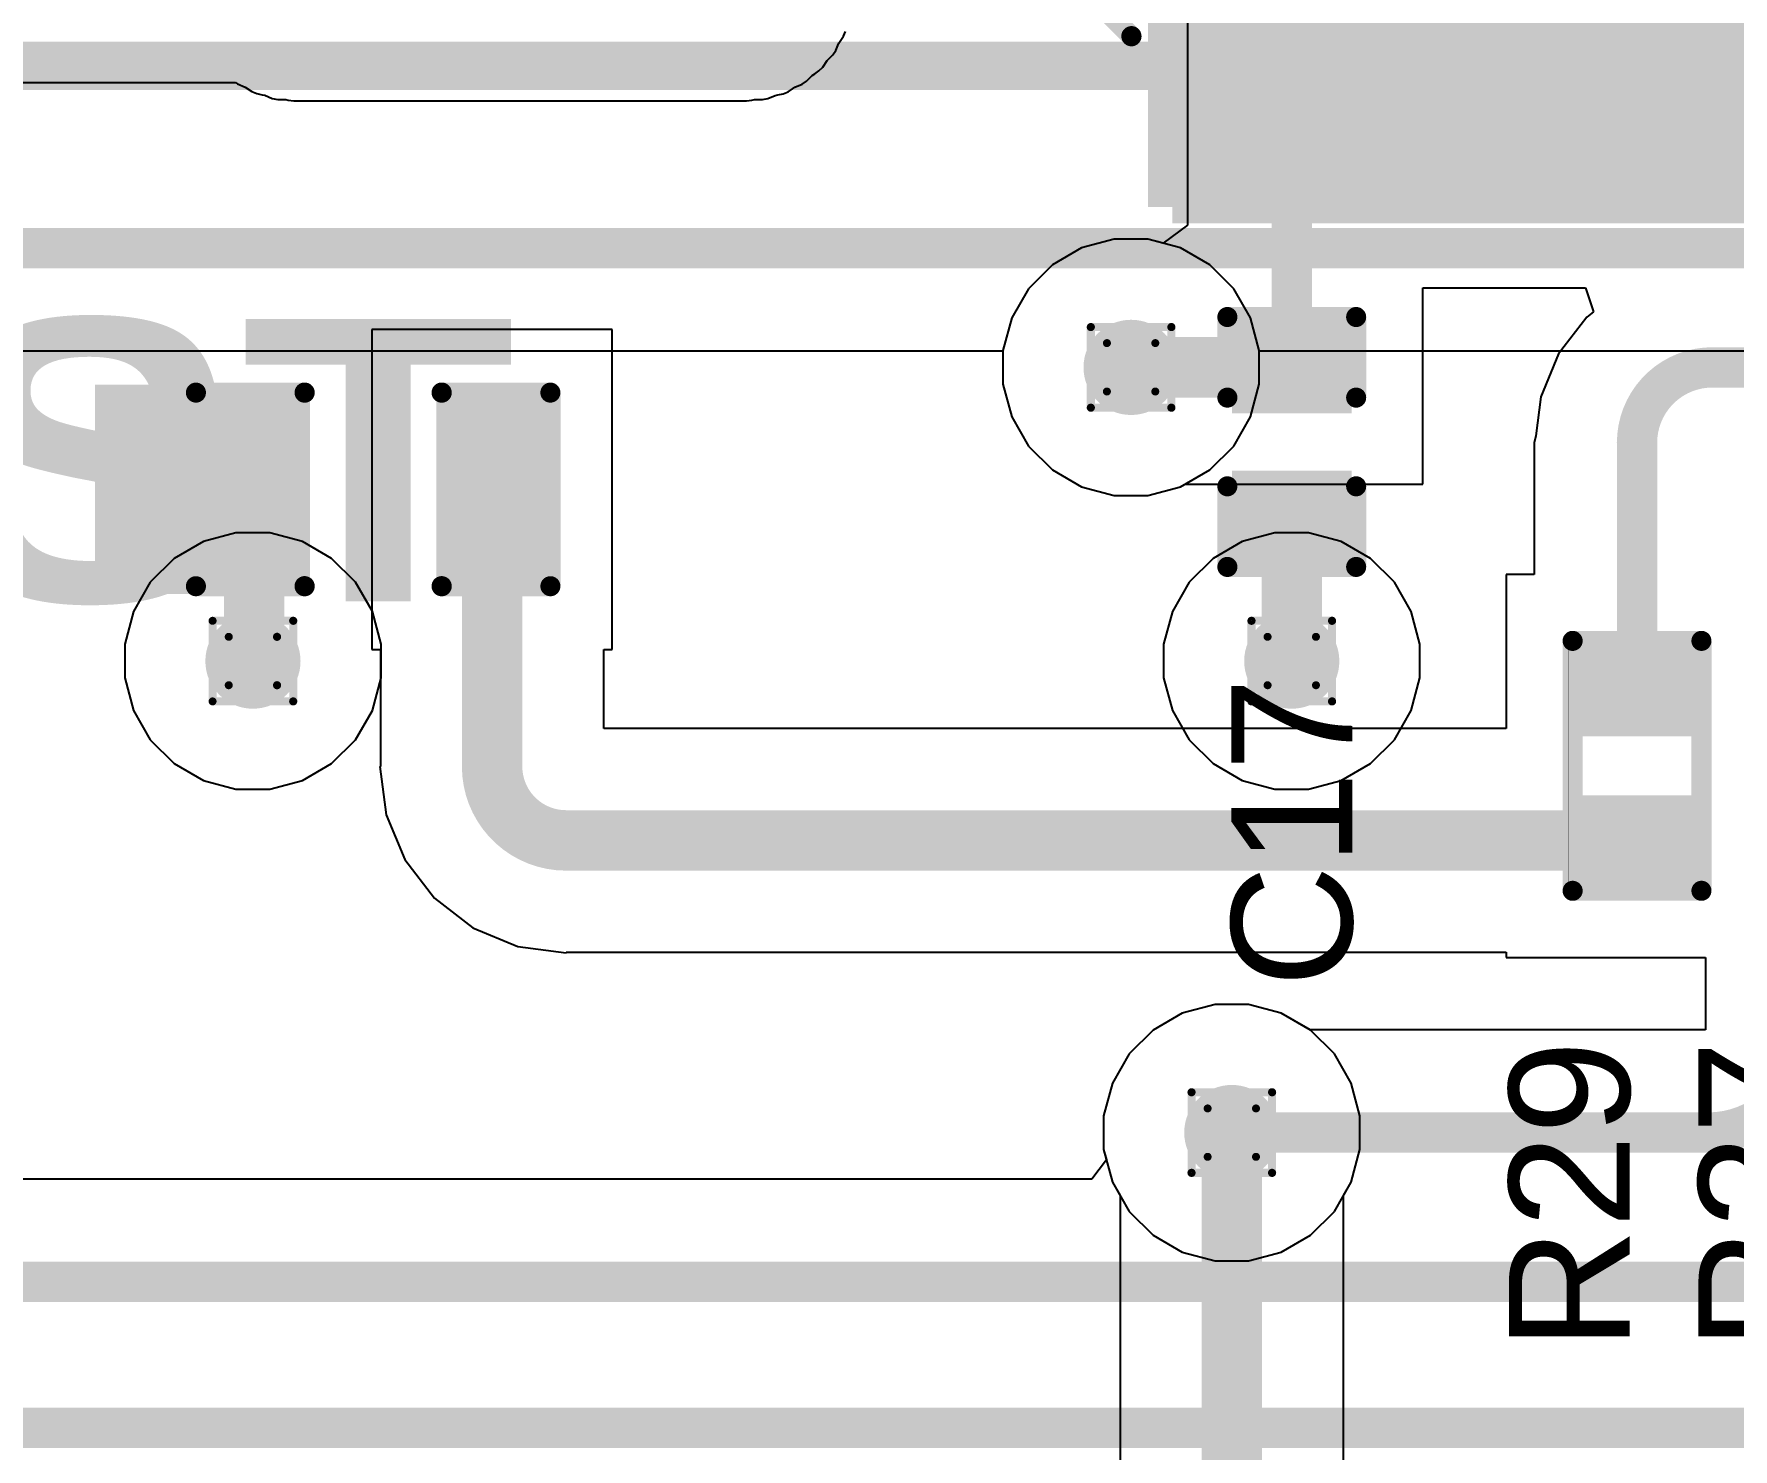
# Model space of a CAD drawing. Header units: inches. Extents: x -5 to 230, y -4 to 159.
# Drawn here: x 17.09 to 27.8, y 19.57 to 28.49 of the extents above; entities that cross this region are included whole.
import ezdxf

# ---------------------------------------------------------------- set-up
doc = ezdxf.new("R2010")
doc.units = ezdxf.units.IN
for name, color, linetype in [('Bottom Layer', 5, 'Continuous'), ('Drill Drawing', 1, 'Continuous'), ('Layer 1', 16, 'Continuous'), ('Layer 2', 76, 'Continuous'), ('Top Layer', 1, 'Continuous'), ('Top Overlay', 2, 'Continuous'), ('Top Paste', 8, 'Continuous'), ('Top Solder', 216, 'Continuous'), ('Via Holes', 16, 'Continuous')]:
    doc.layers.add(name, color=color, linetype=linetype)
doc.styles.add('Arial', font='', dxfattribs={"height": 0.2})
doc.styles.add('Arial Black_Bold', font='', dxfattribs={"height": 0.2})
doc.styles.get('Arial').set_extended_font_data('Arial')
doc.styles.get('Arial Black_Bold').set_extended_font_data('Arial Black', bold=True)

# ---------------------------------------------------------------- blocks, each defined once
blk = doc.blocks.new('LQFP_100_71')
at = {"layer": 'Top Layer'}
for points in [[(-5.85, -7.15), (-5.85, -8.35), (-6.15, -8.35), (-6.15, -7.15)], [(-5.35, -7.15), (-5.35, -8.35), (-5.65, -8.35), (-5.65, -7.15)], [(-4.85, -7.15), (-4.85, -8.35), (-5.15, -8.35), (-5.15, -7.15)], [(-4.35, -7.15), (-4.35, -8.35), (-4.65, -8.35), (-4.65, -7.15)], [(-3.85, -7.15), (-3.85, -8.35), (-4.15, -8.35), (-4.15, -7.15)], [(-3.35, -7.15), (-3.35, -8.35), (-3.65, -8.35), (-3.65, -7.15)], [(-2.85, -7.15), (-2.85, -8.35), (-3.15, -8.35), (-3.15, -7.15)]]:
    blk.add_hatch(color=1, dxfattribs=at).paths.add_polyline_path(points)
at = {"layer": 'Top Paste'}
for points in [[(-5.85, -7.15), (-5.85, -8.35), (-6.15, -8.35), (-6.15, -7.15)], [(-5.35, -7.15), (-5.35, -8.35), (-5.65, -8.35), (-5.65, -7.15)], [(-4.85, -7.15), (-4.85, -8.35), (-5.15, -8.35), (-5.15, -7.15)], [(-4.35, -7.15), (-4.35, -8.35), (-4.65, -8.35), (-4.65, -7.15)], [(-3.85, -7.15), (-3.85, -8.35), (-4.15, -8.35), (-4.15, -7.15)], [(-3.35, -7.15), (-3.35, -8.35), (-3.65, -8.35), (-3.65, -7.15)], [(-2.85, -7.15), (-2.85, -8.35), (-3.15, -8.35), (-3.15, -7.15)]]:
    blk.add_hatch(color=8, dxfattribs=at).paths.add_polyline_path(points)
at = {"layer": 'Top Solder'}
for points in [[(-5.748, -7.048), (-5.748, -8.452), (-6.252, -8.452), (-6.252, -7.048)], [(-5.248, -7.048), (-5.248, -8.452), (-5.752, -8.452), (-5.752, -7.048)], [(-4.748, -7.048), (-4.748, -8.452), (-5.252, -8.452), (-5.252, -7.048)], [(-4.248, -7.048), (-4.248, -8.452), (-4.752, -8.452), (-4.752, -7.048)], [(-3.748, -7.048), (-3.748, -8.452), (-4.252, -8.452), (-4.252, -7.048)], [(-3.248, -7.048), (-3.248, -8.452), (-3.752, -8.452), (-3.752, -7.048)], [(-2.748, -7.048), (-2.748, -8.452), (-3.252, -8.452), (-3.252, -7.048)], [(-2.248, -7.048), (-2.248, -8.452), (-2.752, -8.452), (-2.752, -7.048)]]:
    blk.add_hatch(color=216, dxfattribs=at).paths.add_polyline_path(points)
at = {"layer": 'Top Overlay'}
blk.add_lwpolyline([(-7.273, -6.511, 0.127, 0.127, 0), (-6.511, -7.273, 0.127, 0.127, 0)], format="xyseb", dxfattribs=at)
blk.add_lwpolyline([(-6.543, -7.273, 0.0635, 0.0635, 1), (-6.479, -7.273, 0.0635, 0.0635, 1)], format="xyseb", close=True, dxfattribs=at)
blk = doc.blocks.new('R___0402_151')
at = {"layer": 'Top Layer'}
for points in [[(-0.699, -0.318), (-0.699, 0.317), (-0.241, 0.317), (-0.241, -0.318)], [(0.241, -0.318), (0.241, 0.317), (0.699, 0.317), (0.699, -0.318)]]:
    blk.add_hatch(color=1, dxfattribs=at).paths.add_polyline_path(points)
at = {"layer": 'Top Paste'}
for points in [[(-0.699, -0.318), (-0.699, 0.317), (-0.241, 0.317), (-0.241, -0.318)], [(0.241, -0.318), (0.241, 0.317), (0.699, 0.317), (0.699, -0.318)]]:
    blk.add_hatch(color=8, dxfattribs=at).paths.add_polyline_path(points)
at = {"layer": 'Top Solder'}
for points in [[(-0.754, -0.373), (-0.754, 0.373), (-0.186, 0.373), (-0.186, -0.373)], [(0.186, -0.373), (0.186, 0.373), (0.754, 0.373), (0.754, -0.373)]]:
    blk.add_hatch(color=216, dxfattribs=at).paths.add_polyline_path(points)
at = {"layer": 'Top Overlay'}
for points in [[(-0.787, -0.406, 0.127, 0.127, 0), (-0.787, 0.406, 0.127, 0.127, 0)], [(0.787, 0.406, 0.127, 0.127, 0), (-0.787, 0.406, 0.127, 0.127, 0)], [(0.787, -0.406, 0.127, 0.127, 0), (0.787, 0.406, 0.127, 0.127, 0)], [(0.787, -0.406, 0.127, 0.127, 0), (-0.787, -0.406, 0.127, 0.127, 0)], [(0.813, -0.432, 0.00323, 0.00323, 0), (-0.813, -0.432, 0.00323, 0.00323, 0)]]:
    blk.add_lwpolyline(points, format="xyseb", dxfattribs=at)
for points in [[(-0.819, 0.406, 0.0635, 0.0635, 1), (-0.756, 0.406, 0.0635, 0.0635, 1)], [(-0.819, 0.406, 0.0635, 0.0635, 1), (-0.756, 0.406, 0.0635, 0.0635, 1)], [(0.756, 0.406, 0.0635, 0.0635, 1), (0.819, 0.406, 0.0635, 0.0635, 1)], [(0.756, 0.406, 0.0635, 0.0635, 1), (0.819, 0.406, 0.0635, 0.0635, 1)], [(-0.819, -0.406, 0.0635, 0.0635, 1), (-0.756, -0.406, 0.0635, 0.0635, 1)], [(-0.819, -0.406, 0.0635, 0.0635, 1), (-0.756, -0.406, 0.0635, 0.0635, 1)], [(0.756, -0.406, 0.0635, 0.0635, 1), (0.819, -0.406, 0.0635, 0.0635, 1)], [(0.756, -0.406, 0.0635, 0.0635, 1), (0.819, -0.406, 0.0635, 0.0635, 1)], [(-0.814, -0.432, 0.00161, 0.00161, 1), (-0.812, -0.432, 0.00161, 0.00161, 1)], [(0.812, -0.432, 0.00161, 0.00161, 1), (0.814, -0.432, 0.00161, 0.00161, 1)]]:
    blk.add_lwpolyline(points, format="xyseb", close=True, dxfattribs=at)
blk = doc.blocks.new('LED_0603_181')
at = {"layer": 'Top Layer'}
for points in [[(-1, 0.5), (-0.5, 0.5), (-0.5, -0.5), (-1, -0.5)], [(0.5, 0.5), (1, 0.5), (1, -0.5), (0.5, -0.5)]]:
    blk.add_hatch(color=1, dxfattribs=at).paths.add_polyline_path(points)
at = {"layer": 'Top Overlay'}
blk.add_hatch(color=2, dxfattribs=at).paths.add_polyline_path([(1.118, -0.66), (1.753, -0.66), (1.753, 0.66), (1.118, 0.66)])
at = {"layer": 'Top Paste'}
for points in [[(-1, 0.5), (-0.5, 0.5), (-0.5, -0.5), (-1, -0.5)], [(0.5, 0.5), (1, 0.5), (1, -0.5), (0.5, -0.5)]]:
    blk.add_hatch(color=8, dxfattribs=at).paths.add_polyline_path(points)
at = {"layer": 'Top Solder'}
for points in [[(-1.102, 0.602), (-0.398, 0.602), (-0.398, -0.602), (-1.102, -0.602)], [(0.398, 0.602), (1.102, 0.602), (1.102, -0.602), (0.398, -0.602)]]:
    blk.add_hatch(color=216, dxfattribs=at).paths.add_polyline_path(points)
at = {"layer": 'Top Overlay'}
for points in [[(-0.432, 0.61, 0.127, 0.127, 0), (-1.118, 0.61, 0.127, 0.127, 0)], [(-1.118, 0.61, 0.127, 0.127, 0), (-1.118, -0.61, 0.127, 0.127, 0)], [(1.118, 0.61, 0.127, 0.127, 0), (0.432, 0.61, 0.127, 0.127, 0)], [(1.118, 0.61, 0.127, 0.127, 0), (1.118, -0.61, 0.127, 0.127, 0)], [(-0.432, -0.61, 0.127, 0.127, 0), (-1.118, -0.61, 0.127, 0.127, 0)], [(1.118, -0.61, 0.127, 0.127, 0), (0.432, -0.61, 0.127, 0.127, 0)]]:
    blk.add_lwpolyline(points, format="xyseb", dxfattribs=at)
for points in [[(-1.149, 0.61, 0.0635, 0.0635, 1), (-1.086, 0.61, 0.0635, 0.0635, 1)], [(-1.149, 0.61, 0.0635, 0.0635, 1), (-1.086, 0.61, 0.0635, 0.0635, 1)], [(-0.464, 0.61, 0.0635, 0.0635, 1), (-0.4, 0.61, 0.0635, 0.0635, 1)], [(0.4, 0.61, 0.0635, 0.0635, 1), (0.464, 0.61, 0.0635, 0.0635, 1)], [(1.086, 0.61, 0.0635, 0.0635, 1), (1.149, 0.61, 0.0635, 0.0635, 1)], [(1.086, 0.61, 0.0635, 0.0635, 1), (1.149, 0.61, 0.0635, 0.0635, 1)], [(-1.149, -0.61, 0.0635, 0.0635, 1), (-1.086, -0.61, 0.0635, 0.0635, 1)], [(-1.149, -0.61, 0.0635, 0.0635, 1), (-1.086, -0.61, 0.0635, 0.0635, 1)], [(-0.464, -0.61, 0.0635, 0.0635, 1), (-0.4, -0.61, 0.0635, 0.0635, 1)], [(0.4, -0.61, 0.0635, 0.0635, 1), (0.464, -0.61, 0.0635, 0.0635, 1)], [(1.086, -0.61, 0.0635, 0.0635, 1), (1.149, -0.61, 0.0635, 0.0635, 1)], [(1.086, -0.61, 0.0635, 0.0635, 1), (1.149, -0.61, 0.0635, 0.0635, 1)]]:
    blk.add_lwpolyline(points, format="xyseb", close=True, dxfattribs=at)
blk = doc.blocks.new('C___0402_246')
at = {"layer": 'Top Layer'}
for points in [[(-0.699, -0.318), (-0.699, 0.318), (-0.241, 0.318), (-0.241, -0.318)], [(0.241, -0.318), (0.241, 0.318), (0.699, 0.318), (0.699, -0.318)]]:
    blk.add_hatch(color=1, dxfattribs=at).paths.add_polyline_path(points)
at = {"layer": 'Top Paste'}
for points in [[(-0.699, -0.318), (-0.699, 0.318), (-0.241, 0.318), (-0.241, -0.318)], [(0.241, -0.318), (0.241, 0.318), (0.699, 0.318), (0.699, -0.318)]]:
    blk.add_hatch(color=8, dxfattribs=at).paths.add_polyline_path(points)
at = {"layer": 'Top Solder'}
for points in [[(-0.758, -0.377), (-0.758, 0.377), (-0.181, 0.377), (-0.181, -0.377)], [(0.181, -0.377), (0.181, 0.377), (0.758, 0.377), (0.758, -0.377)]]:
    blk.add_hatch(color=216, dxfattribs=at).paths.add_polyline_path(points)
at = {"layer": 'Top Overlay'}
for points in [[(-0.787, 0.406, 0.127, 0.127, 0), (-0.787, -0.406, 0.127, 0.127, 0)], [(-0.787, 0.406, 0.127, 0.127, 0), (-0.279, 0.406, 0.127, 0.127, 0)], [(0.279, 0.406, 0.127, 0.127, 0), (0.787, 0.406, 0.127, 0.127, 0)], [(0.787, 0.406, 0.127, 0.127, 0), (0.787, -0.406, 0.127, 0.127, 0)], [(-0.787, -0.406, 0.127, 0.127, 0), (-0.279, -0.406, 0.127, 0.127, 0)], [(0.279, -0.406, 0.127, 0.127, 0), (0.787, -0.406, 0.127, 0.127, 0)]]:
    blk.add_lwpolyline(points, format="xyseb", dxfattribs=at)
for points in [[(-0.819, 0.406, 0.0635, 0.0635, 1), (-0.756, 0.406, 0.0635, 0.0635, 1)], [(-0.819, 0.406, 0.0635, 0.0635, 1), (-0.756, 0.406, 0.0635, 0.0635, 1)], [(-0.311, 0.406, 0.0635, 0.0635, 1), (-0.248, 0.406, 0.0635, 0.0635, 1)], [(0.248, 0.406, 0.0635, 0.0635, 1), (0.311, 0.406, 0.0635, 0.0635, 1)], [(0.756, 0.406, 0.0635, 0.0635, 1), (0.819, 0.406, 0.0635, 0.0635, 1)], [(0.756, 0.406, 0.0635, 0.0635, 1), (0.819, 0.406, 0.0635, 0.0635, 1)], [(-0.819, -0.406, 0.0635, 0.0635, 1), (-0.756, -0.406, 0.0635, 0.0635, 1)], [(-0.819, -0.406, 0.0635, 0.0635, 1), (-0.756, -0.406, 0.0635, 0.0635, 1)], [(-0.311, -0.406, 0.0635, 0.0635, 1), (-0.248, -0.406, 0.0635, 0.0635, 1)], [(0.248, -0.406, 0.0635, 0.0635, 1), (0.311, -0.406, 0.0635, 0.0635, 1)], [(0.756, -0.406, 0.0635, 0.0635, 1), (0.819, -0.406, 0.0635, 0.0635, 1)], [(0.756, -0.406, 0.0635, 0.0635, 1), (0.819, -0.406, 0.0635, 0.0635, 1)]]:
    blk.add_lwpolyline(points, format="xyseb", close=True, dxfattribs=at)

msp = doc.modelspace()

# ---------------------------------------------------------------- hatches: boundary and pattern name
at = {"layer": 'Bottom Layer'}
h = msp.add_hatch(color=5, dxfattribs=at)
edge = h.paths.add_edge_path()
edge.add_arc((24.003, 26.387), 0.3, 0, 360)
h = msp.add_hatch(color=5, dxfattribs=at)
edge = h.paths.add_edge_path()
edge.add_arc((18.466, 24.536), 0.3, 0, 360)
h = msp.add_hatch(color=5, dxfattribs=at)
edge = h.paths.add_edge_path()
edge.add_arc((25.016, 24.536), 0.3, 0, 360)
h = msp.add_hatch(color=5, dxfattribs=at)
edge = h.paths.add_edge_path()
edge.add_arc((24.638, 21.565), 0.3, 0, 360)
at = {"layer": 'Layer 1'}
h = msp.add_hatch(color=16, dxfattribs=at)
edge = h.paths.add_edge_path()
edge.add_arc((24.003, 26.387), 0.3, 0, 360)
h = msp.add_hatch(color=16, dxfattribs=at)
edge = h.paths.add_edge_path()
edge.add_arc((18.466, 24.536), 0.3, 0, 360)
h = msp.add_hatch(color=16, dxfattribs=at)
edge = h.paths.add_edge_path()
edge.add_arc((25.016, 24.536), 0.3, 0, 360)
h = msp.add_hatch(color=16, dxfattribs=at)
edge = h.paths.add_edge_path()
edge.add_arc((24.638, 21.565), 0.3, 0, 360)
at = {"layer": 'Layer 2'}
h = msp.add_hatch(color=76, dxfattribs=at)
edge = h.paths.add_edge_path()
edge.add_arc((24.003, 26.387), 0.3, 0, 360)
h = msp.add_hatch(color=76, dxfattribs=at)
edge = h.paths.add_edge_path()
edge.add_arc((18.466, 24.536), 0.3, 0, 360)
h = msp.add_hatch(color=76, dxfattribs=at)
edge = h.paths.add_edge_path()
edge.add_arc((25.016, 24.536), 0.3, 0, 360)
h = msp.add_hatch(color=76, dxfattribs=at)
edge = h.paths.add_edge_path()
edge.add_arc((24.638, 21.565), 0.3, 0, 360)
at = {"layer": 'Top Layer'}
msp.add_hatch(color=1, dxfattribs=at).paths.add_polyline_path([(24.109, 27.397), (24.539, 27.397), (24.539, 29.35), (24.109, 29.35)])
h = msp.add_hatch(color=1, dxfattribs=at)
edge = h.paths.add_edge_path()
edge.add_arc((24.003, 26.387), 0.3, 0, 360)
h = msp.add_hatch(color=1, dxfattribs=at)
edge = h.paths.add_edge_path()
edge.add_arc((18.466, 24.536), 0.3, 0, 360)
h = msp.add_hatch(color=1, dxfattribs=at)
edge = h.paths.add_edge_path()
edge.add_arc((25.016, 24.536), 0.3, 0, 360)
h = msp.add_hatch(color=1, dxfattribs=at)
edge = h.paths.add_edge_path()
edge.add_arc((24.638, 21.565), 0.3, 0, 360)
at = {"layer": 'Via Holes'}
h = msp.add_hatch(color=7, dxfattribs=at)
edge = h.paths.add_edge_path()
edge.add_arc((24.003, 26.387), 0.15, 0, 360)
h = msp.add_hatch(color=7, dxfattribs=at)
edge = h.paths.add_edge_path()
edge.add_arc((18.466, 24.536), 0.15, 0, 360)
h = msp.add_hatch(color=7, dxfattribs=at)
edge = h.paths.add_edge_path()
edge.add_arc((25.016, 24.536), 0.15, 0, 360)
h = msp.add_hatch(color=7, dxfattribs=at)
edge = h.paths.add_edge_path()
edge.add_arc((24.638, 21.565), 0.15, 0, 360)

# ---------------------------------------------------------------- linework, layer by layer
at = {"layer": 'Bottom Layer'}
for p, q in [((5.897, 26.492), (23.195, 26.492)), ((23.195, 26.492), (23.195, 26.281)), ((24.811, 26.281), (24.811, 26.492)), ((24.811, 26.492), (31.16, 26.492)), ((23.195, 26.281), (23.25, 26.075)), ((24.756, 26.075), (24.811, 26.281)), ((23.25, 26.075), (23.356, 25.891)), ((24.65, 25.891), (24.756, 26.075)), ((23.356, 25.891), (23.507, 25.741)), ((24.499, 25.741), (24.65, 25.891)), ((23.507, 25.741), (23.691, 25.634)), ((24.315, 25.634), (24.499, 25.741)), ((23.691, 25.634), (23.897, 25.579)), ((24.109, 25.579), (24.315, 25.634)), ((23.897, 25.579), (24.109, 25.579)), ((24.326, 22.318), (24.142, 22.211)), ((24.532, 22.373), (24.326, 22.318)), ((24.744, 22.373), (24.532, 22.373)), ((24.95, 22.318), (24.744, 22.373)), ((25.134, 22.211), (24.95, 22.318)), ((24.142, 22.211), (23.991, 22.061)), ((25.285, 22.061), (25.134, 22.211)), ((23.991, 22.061), (23.885, 21.876)), ((25.391, 21.876), (25.285, 22.061)), ((23.885, 21.876), (23.83, 21.671)), ((25.446, 21.671), (25.391, 21.876)), ((23.83, 21.671), (23.83, 21.458)), ((25.446, 21.458), (25.446, 21.671)), ((23.83, 21.458), (23.885, 21.253)), ((25.391, 21.253), (25.446, 21.458)), ((23.885, 21.253), (23.933, 21.169)), ((25.343, 21.169), (25.391, 21.253)), ((23.933, 21.169), (23.933, 18.303)), ((25.343, 18.303), (25.343, 21.169))]:
    msp.add_line(p, q, dxfattribs=at)
for points in [[(10.549, 28.288, 0.305, 0.305, 0), (28.805, 28.288, 0.305, 0.305, 0)], [(5.897, 27.139, 0.254, 0.254, 0), (31.16, 27.139, 0.254, 0.254, 0)], [(24.638, 17.907, 0.381, 0.381, 0), (24.638, 21.565, 0.381, 0.381, 0)]]:
    msp.add_lwpolyline(points, format="xyseb", dxfattribs=at)
msp.add_lwpolyline([(24.543, 21.565, 0.191, 0.191, 1), (24.733, 21.565, 0.191, 0.191, 1)], format="xyseb", close=True, dxfattribs=at)
at = {"layer": 'Drill Drawing'}
for points in [[(23.749, 26.641, 0.0508, 0.0508, 0), (24.257, 26.641, 0.0508, 0.0508, 0)], [(23.749, 26.133, 0.0508, 0.0508, 0), (23.749, 26.641, 0.0508, 0.0508, 0)], [(24.257, 26.133, 0.0508, 0.0508, 0), (24.257, 26.641, 0.0508, 0.0508, 0)], [(23.851, 26.54, 0.0508, 0.0508, 0), (24.155, 26.54, 0.0508, 0.0508, 0)], [(23.851, 26.235, 0.0508, 0.0508, 0), (23.851, 26.54, 0.0508, 0.0508, 0)], [(24.155, 26.235, 0.0508, 0.0508, 0), (24.155, 26.54, 0.0508, 0.0508, 0)], [(23.851, 26.235, 0.0508, 0.0508, 0), (24.155, 26.235, 0.0508, 0.0508, 0)], [(23.749, 26.133, 0.0508, 0.0508, 0), (24.257, 26.133, 0.0508, 0.0508, 0)], [(18.212, 24.79, 0.0508, 0.0508, 0), (18.72, 24.79, 0.0508, 0.0508, 0)], [(18.212, 24.282, 0.0508, 0.0508, 0), (18.212, 24.79, 0.0508, 0.0508, 0)], [(18.72, 24.282, 0.0508, 0.0508, 0), (18.72, 24.79, 0.0508, 0.0508, 0)], [(24.762, 24.79, 0.0508, 0.0508, 0), (25.27, 24.79, 0.0508, 0.0508, 0)], [(24.762, 24.282, 0.0508, 0.0508, 0), (24.762, 24.79, 0.0508, 0.0508, 0)], [(25.27, 24.282, 0.0508, 0.0508, 0), (25.27, 24.79, 0.0508, 0.0508, 0)], [(18.313, 24.689, 0.0508, 0.0508, 0), (18.618, 24.689, 0.0508, 0.0508, 0)], [(18.313, 24.384, 0.0508, 0.0508, 0), (18.313, 24.689, 0.0508, 0.0508, 0)], [(18.618, 24.384, 0.0508, 0.0508, 0), (18.618, 24.689, 0.0508, 0.0508, 0)], [(24.864, 24.689, 0.0508, 0.0508, 0), (25.168, 24.689, 0.0508, 0.0508, 0)], [(24.864, 24.384, 0.0508, 0.0508, 0), (24.864, 24.689, 0.0508, 0.0508, 0)], [(25.168, 24.384, 0.0508, 0.0508, 0), (25.168, 24.689, 0.0508, 0.0508, 0)], [(18.313, 24.384, 0.0508, 0.0508, 0), (18.618, 24.384, 0.0508, 0.0508, 0)], [(24.864, 24.384, 0.0508, 0.0508, 0), (25.168, 24.384, 0.0508, 0.0508, 0)], [(18.212, 24.282, 0.0508, 0.0508, 0), (18.72, 24.282, 0.0508, 0.0508, 0)], [(24.762, 24.282, 0.0508, 0.0508, 0), (25.27, 24.282, 0.0508, 0.0508, 0)], [(24.384, 21.819, 0.0508, 0.0508, 0), (24.892, 21.819, 0.0508, 0.0508, 0)], [(24.384, 21.311, 0.0508, 0.0508, 0), (24.384, 21.819, 0.0508, 0.0508, 0)], [(24.892, 21.311, 0.0508, 0.0508, 0), (24.892, 21.819, 0.0508, 0.0508, 0)], [(24.486, 21.717, 0.0508, 0.0508, 0), (24.79, 21.717, 0.0508, 0.0508, 0)], [(24.486, 21.412, 0.0508, 0.0508, 0), (24.486, 21.717, 0.0508, 0.0508, 0)], [(24.79, 21.412, 0.0508, 0.0508, 0), (24.79, 21.717, 0.0508, 0.0508, 0)], [(24.486, 21.412, 0.0508, 0.0508, 0), (24.79, 21.412, 0.0508, 0.0508, 0)], [(24.384, 21.311, 0.0508, 0.0508, 0), (24.892, 21.311, 0.0508, 0.0508, 0)]]:
    msp.add_lwpolyline(points, format="xyseb", dxfattribs=at)
for points in [[(23.736, 26.641, 0.0254, 0.0254, 1), (23.762, 26.641, 0.0254, 0.0254, 1)], [(23.736, 26.641, 0.0254, 0.0254, 1), (23.762, 26.641, 0.0254, 0.0254, 1)], [(24.244, 26.641, 0.0254, 0.0254, 1), (24.27, 26.641, 0.0254, 0.0254, 1)], [(24.244, 26.641, 0.0254, 0.0254, 1), (24.27, 26.641, 0.0254, 0.0254, 1)], [(23.838, 26.54, 0.0254, 0.0254, 1), (23.863, 26.54, 0.0254, 0.0254, 1)], [(23.838, 26.54, 0.0254, 0.0254, 1), (23.863, 26.54, 0.0254, 0.0254, 1)], [(24.143, 26.54, 0.0254, 0.0254, 1), (24.168, 26.54, 0.0254, 0.0254, 1)], [(24.143, 26.54, 0.0254, 0.0254, 1), (24.168, 26.54, 0.0254, 0.0254, 1)], [(23.838, 26.235, 0.0254, 0.0254, 1), (23.863, 26.235, 0.0254, 0.0254, 1)], [(23.838, 26.235, 0.0254, 0.0254, 1), (23.863, 26.235, 0.0254, 0.0254, 1)], [(24.143, 26.235, 0.0254, 0.0254, 1), (24.168, 26.235, 0.0254, 0.0254, 1)], [(24.143, 26.235, 0.0254, 0.0254, 1), (24.168, 26.235, 0.0254, 0.0254, 1)], [(23.736, 26.133, 0.0254, 0.0254, 1), (23.762, 26.133, 0.0254, 0.0254, 1)], [(23.736, 26.133, 0.0254, 0.0254, 1), (23.762, 26.133, 0.0254, 0.0254, 1)], [(24.244, 26.133, 0.0254, 0.0254, 1), (24.27, 26.133, 0.0254, 0.0254, 1)], [(24.244, 26.133, 0.0254, 0.0254, 1), (24.27, 26.133, 0.0254, 0.0254, 1)], [(18.199, 24.79, 0.0254, 0.0254, 1), (18.224, 24.79, 0.0254, 0.0254, 1)], [(18.199, 24.79, 0.0254, 0.0254, 1), (18.224, 24.79, 0.0254, 0.0254, 1)], [(18.707, 24.79, 0.0254, 0.0254, 1), (18.733, 24.79, 0.0254, 0.0254, 1)], [(18.707, 24.79, 0.0254, 0.0254, 1), (18.733, 24.79, 0.0254, 0.0254, 1)], [(24.749, 24.79, 0.0254, 0.0254, 1), (24.775, 24.79, 0.0254, 0.0254, 1)], [(24.749, 24.79, 0.0254, 0.0254, 1), (24.775, 24.79, 0.0254, 0.0254, 1)], [(25.257, 24.79, 0.0254, 0.0254, 1), (25.283, 24.79, 0.0254, 0.0254, 1)], [(25.257, 24.79, 0.0254, 0.0254, 1), (25.283, 24.79, 0.0254, 0.0254, 1)], [(18.301, 24.689, 0.0254, 0.0254, 1), (18.326, 24.689, 0.0254, 0.0254, 1)], [(18.301, 24.689, 0.0254, 0.0254, 1), (18.326, 24.689, 0.0254, 0.0254, 1)], [(18.605, 24.689, 0.0254, 0.0254, 1), (18.631, 24.689, 0.0254, 0.0254, 1)], [(18.605, 24.689, 0.0254, 0.0254, 1), (18.631, 24.689, 0.0254, 0.0254, 1)], [(24.851, 24.689, 0.0254, 0.0254, 1), (24.876, 24.689, 0.0254, 0.0254, 1)], [(24.851, 24.689, 0.0254, 0.0254, 1), (24.876, 24.689, 0.0254, 0.0254, 1)], [(25.156, 24.689, 0.0254, 0.0254, 1), (25.181, 24.689, 0.0254, 0.0254, 1)], [(25.156, 24.689, 0.0254, 0.0254, 1), (25.181, 24.689, 0.0254, 0.0254, 1)], [(18.301, 24.384, 0.0254, 0.0254, 1), (18.326, 24.384, 0.0254, 0.0254, 1)], [(18.301, 24.384, 0.0254, 0.0254, 1), (18.326, 24.384, 0.0254, 0.0254, 1)], [(18.605, 24.384, 0.0254, 0.0254, 1), (18.631, 24.384, 0.0254, 0.0254, 1)], [(18.605, 24.384, 0.0254, 0.0254, 1), (18.631, 24.384, 0.0254, 0.0254, 1)], [(24.851, 24.384, 0.0254, 0.0254, 1), (24.876, 24.384, 0.0254, 0.0254, 1)], [(24.851, 24.384, 0.0254, 0.0254, 1), (24.876, 24.384, 0.0254, 0.0254, 1)], [(25.156, 24.384, 0.0254, 0.0254, 1), (25.181, 24.384, 0.0254, 0.0254, 1)], [(25.156, 24.384, 0.0254, 0.0254, 1), (25.181, 24.384, 0.0254, 0.0254, 1)], [(18.199, 24.282, 0.0254, 0.0254, 1), (18.224, 24.282, 0.0254, 0.0254, 1)], [(18.199, 24.282, 0.0254, 0.0254, 1), (18.224, 24.282, 0.0254, 0.0254, 1)], [(18.707, 24.282, 0.0254, 0.0254, 1), (18.733, 24.282, 0.0254, 0.0254, 1)], [(18.707, 24.282, 0.0254, 0.0254, 1), (18.733, 24.282, 0.0254, 0.0254, 1)], [(24.749, 24.282, 0.0254, 0.0254, 1), (24.775, 24.282, 0.0254, 0.0254, 1)], [(24.749, 24.282, 0.0254, 0.0254, 1), (24.775, 24.282, 0.0254, 0.0254, 1)], [(25.257, 24.282, 0.0254, 0.0254, 1), (25.283, 24.282, 0.0254, 0.0254, 1)], [(25.257, 24.282, 0.0254, 0.0254, 1), (25.283, 24.282, 0.0254, 0.0254, 1)], [(24.371, 21.819, 0.0254, 0.0254, 1), (24.397, 21.819, 0.0254, 0.0254, 1)], [(24.371, 21.819, 0.0254, 0.0254, 1), (24.397, 21.819, 0.0254, 0.0254, 1)], [(24.879, 21.819, 0.0254, 0.0254, 1), (24.905, 21.819, 0.0254, 0.0254, 1)], [(24.879, 21.819, 0.0254, 0.0254, 1), (24.905, 21.819, 0.0254, 0.0254, 1)], [(24.473, 21.717, 0.0254, 0.0254, 1), (24.498, 21.717, 0.0254, 0.0254, 1)], [(24.473, 21.717, 0.0254, 0.0254, 1), (24.498, 21.717, 0.0254, 0.0254, 1)], [(24.778, 21.717, 0.0254, 0.0254, 1), (24.803, 21.717, 0.0254, 0.0254, 1)], [(24.778, 21.717, 0.0254, 0.0254, 1), (24.803, 21.717, 0.0254, 0.0254, 1)], [(24.473, 21.412, 0.0254, 0.0254, 1), (24.498, 21.412, 0.0254, 0.0254, 1)], [(24.473, 21.412, 0.0254, 0.0254, 1), (24.498, 21.412, 0.0254, 0.0254, 1)], [(24.778, 21.412, 0.0254, 0.0254, 1), (24.803, 21.412, 0.0254, 0.0254, 1)], [(24.778, 21.412, 0.0254, 0.0254, 1), (24.803, 21.412, 0.0254, 0.0254, 1)], [(24.371, 21.311, 0.0254, 0.0254, 1), (24.397, 21.311, 0.0254, 0.0254, 1)], [(24.371, 21.311, 0.0254, 0.0254, 1), (24.397, 21.311, 0.0254, 0.0254, 1)], [(24.879, 21.311, 0.0254, 0.0254, 1), (24.905, 21.311, 0.0254, 0.0254, 1)], [(24.879, 21.311, 0.0254, 0.0254, 1), (24.905, 21.311, 0.0254, 0.0254, 1)]]:
    msp.add_lwpolyline(points, format="xyseb", close=True, dxfattribs=at)
at = {"layer": 'Layer 1'}
for p, q in [((23.691, 27.14), (23.507, 27.034)), ((23.897, 27.195), (23.691, 27.14)), ((24.109, 27.195), (23.897, 27.195)), ((24.315, 27.14), (24.109, 27.195)), ((24.499, 27.034), (24.315, 27.14)), ((23.507, 27.034), (23.356, 26.883)), ((24.65, 26.883), (24.499, 27.034)), ((23.356, 26.883), (23.25, 26.699)), ((24.756, 26.699), (24.65, 26.883)), ((23.25, 26.699), (23.195, 26.494)), ((24.811, 26.494), (24.756, 26.699)), ((23.195, 26.494), (23.195, 26.281)), ((24.811, 26.281), (24.811, 26.494)), ((23.195, 26.281), (23.25, 26.075)), ((24.756, 26.075), (24.811, 26.281)), ((23.25, 26.075), (23.356, 25.891)), ((24.65, 25.891), (24.756, 26.075)), ((23.356, 25.891), (23.507, 25.741)), ((24.499, 25.741), (24.65, 25.891)), ((23.507, 25.741), (23.691, 25.634)), ((24.315, 25.634), (24.499, 25.741)), ((23.691, 25.634), (23.897, 25.579)), ((24.109, 25.579), (24.315, 25.634)), ((23.897, 25.579), (24.109, 25.579)), ((24.326, 22.318), (24.142, 22.211)), ((24.532, 22.373), (24.326, 22.318)), ((24.744, 22.373), (24.532, 22.373)), ((24.95, 22.318), (24.744, 22.373)), ((25.134, 22.211), (24.95, 22.318)), ((24.142, 22.211), (23.991, 22.061)), ((25.285, 22.061), (25.134, 22.211)), ((23.991, 22.061), (23.885, 21.876)), ((25.391, 21.876), (25.285, 22.061)), ((23.885, 21.876), (23.83, 21.671)), ((25.446, 21.671), (25.391, 21.876)), ((23.83, 21.671), (23.83, 21.458)), ((25.446, 21.458), (25.446, 21.671)), ((23.83, 21.458), (23.885, 21.253)), ((25.391, 21.253), (25.446, 21.458)), ((23.885, 21.253), (23.991, 21.068)), ((25.285, 21.068), (25.391, 21.253)), ((23.991, 21.068), (24.142, 20.918)), ((25.134, 20.918), (25.285, 21.068)), ((24.142, 20.918), (24.326, 20.812)), ((24.95, 20.812), (25.134, 20.918)), ((24.326, 20.812), (24.532, 20.757)), ((24.744, 20.757), (24.95, 20.812)), ((24.532, 20.757), (24.744, 20.757))]:
    msp.add_line(p, q, dxfattribs=at)
at = {"layer": 'Layer 2'}
for p, q in [((18.154, 25.289), (17.97, 25.183)), ((18.359, 25.344), (18.154, 25.289)), ((18.572, 25.344), (18.359, 25.344)), ((18.778, 25.289), (18.572, 25.344)), ((18.962, 25.183), (18.778, 25.289)), ((24.704, 25.289), (24.52, 25.183)), ((24.91, 25.344), (24.704, 25.289)), ((25.122, 25.344), (24.91, 25.344)), ((25.328, 25.289), (25.122, 25.344)), ((25.512, 25.183), (25.328, 25.289)), ((17.97, 25.183), (17.819, 25.033)), ((19.112, 25.033), (18.962, 25.183)), ((24.52, 25.183), (24.37, 25.033)), ((25.663, 25.033), (25.512, 25.183)), ((17.819, 25.033), (17.713, 24.848)), ((19.219, 24.848), (19.112, 25.033)), ((24.37, 25.033), (24.263, 24.848)), ((25.769, 24.848), (25.663, 25.033)), ((17.713, 24.848), (17.658, 24.643)), ((19.274, 24.643), (19.219, 24.848)), ((24.263, 24.848), (24.208, 24.643)), ((25.824, 24.643), (25.769, 24.848)), ((17.658, 24.643), (17.658, 24.43)), ((19.274, 24.43), (19.274, 24.643)), ((24.208, 24.643), (24.208, 24.43)), ((25.824, 24.43), (25.824, 24.643)), ((17.658, 24.43), (17.713, 24.225)), ((19.219, 24.225), (19.274, 24.43)), ((24.208, 24.43), (24.263, 24.225)), ((25.769, 24.225), (25.824, 24.43)), ((17.713, 24.225), (17.819, 24.04)), ((19.112, 24.04), (19.219, 24.225)), ((24.263, 24.225), (24.37, 24.04)), ((25.663, 24.04), (25.769, 24.225)), ((17.819, 24.04), (17.97, 23.89)), ((18.962, 23.89), (19.112, 24.04)), ((24.37, 24.04), (24.52, 23.89)), ((25.512, 23.89), (25.663, 24.04)), ((17.97, 23.89), (18.154, 23.783)), ((18.778, 23.783), (18.962, 23.89)), ((24.52, 23.89), (24.704, 23.783)), ((25.328, 23.783), (25.512, 23.89)), ((18.154, 23.783), (18.359, 23.728)), ((18.572, 23.728), (18.778, 23.783)), ((24.704, 23.783), (24.91, 23.728)), ((25.122, 23.728), (25.328, 23.783)), ((18.359, 23.728), (18.572, 23.728)), ((24.91, 23.728), (25.122, 23.728)), ((24.326, 22.318), (24.142, 22.211)), ((24.532, 22.373), (24.326, 22.318)), ((24.744, 22.373), (24.532, 22.373)), ((24.95, 22.318), (24.744, 22.373)), ((25.134, 22.211), (24.95, 22.318)), ((24.142, 22.211), (23.991, 22.061)), ((25.285, 22.061), (25.134, 22.211)), ((23.991, 22.061), (23.885, 21.876)), ((25.391, 21.876), (25.285, 22.061)), ((23.885, 21.876), (23.83, 21.671)), ((25.446, 21.671), (25.391, 21.876)), ((23.83, 21.671), (23.83, 21.458)), ((25.446, 21.458), (25.446, 21.671)), ((23.83, 21.458), (23.885, 21.253)), ((25.391, 21.253), (25.446, 21.458)), ((23.885, 21.253), (23.991, 21.068)), ((25.285, 21.068), (25.391, 21.253)), ((23.991, 21.068), (24.142, 20.918)), ((25.134, 20.918), (25.285, 21.068)), ((24.142, 20.918), (24.326, 20.812)), ((24.95, 20.812), (25.134, 20.918)), ((24.326, 20.812), (24.532, 20.757)), ((24.744, 20.757), (24.95, 20.812)), ((24.532, 20.757), (24.744, 20.757))]:
    msp.add_line(p, q, dxfattribs=at)
at = {"layer": 'Top Layer'}
for p, q in [((24.358, 29.105), (24.358, 27.284)), ((22.189, 28.474), (22.202, 28.504)), ((22.141, 28.384), (22.154, 28.415)), ((22.154, 28.415), (22.161, 28.431)), ((22.154, 28.415), (22.154, 28.415)), ((22.161, 28.431), (22.189, 28.474)), ((22.059, 28.278), (22.087, 28.321)), ((22.087, 28.321), (22.123, 28.357)), ((22.123, 28.357), (22.141, 28.384)), ((16.275, 28.182), (18.356, 28.182)), ((18.356, 28.182), (18.369, 28.173)), ((21.929, 28.172), (21.957, 28.19)), ((21.957, 28.19), (21.993, 28.226)), ((21.993, 28.226), (22.008, 28.236)), ((22.008, 28.236), (22.035, 28.255)), ((22.008, 28.236), (22.008, 28.236)), ((22.035, 28.255), (22.059, 28.278)), ((18.369, 28.173), (18.416, 28.153)), ((18.416, 28.153), (18.458, 28.125)), ((18.458, 28.125), (18.49, 28.112)), ((18.49, 28.112), (18.525, 28.105)), ((18.525, 28.105), (18.525, 28.105)), ((18.525, 28.105), (18.541, 28.102)), ((18.541, 28.102), (18.588, 28.082)), ((18.588, 28.082), (18.622, 28.075)), ((18.622, 28.075), (18.673, 28.075)), ((18.673, 28.075), (18.689, 28.072)), ((18.689, 28.072), (18.689, 28.072)), ((18.689, 28.072), (18.723, 28.066)), ((21.578, 28.066), (21.611, 28.072)), ((21.611, 28.072), (21.628, 28.075)), ((21.611, 28.072), (21.611, 28.072)), ((21.628, 28.075), (21.679, 28.075)), ((21.679, 28.075), (21.712, 28.082)), ((21.712, 28.082), (21.759, 28.101)), ((21.759, 28.101), (21.776, 28.105)), ((21.776, 28.105), (21.809, 28.111)), ((21.776, 28.105), (21.776, 28.105)), ((21.809, 28.111), (21.84, 28.124)), ((21.84, 28.124), (21.867, 28.142)), ((21.867, 28.142), (21.882, 28.152)), ((21.867, 28.142), (21.867, 28.142)), ((21.882, 28.152), (21.929, 28.172)), ((18.723, 28.066), (18.74, 28.066)), ((18.74, 28.066), (21.562, 28.066)), ((21.562, 28.066), (21.562, 28.066)), ((21.562, 28.066), (21.578, 28.066)), ((24.358, 27.284), (24.206, 27.169)), ((23.691, 27.14), (23.507, 27.034)), ((23.897, 27.195), (23.691, 27.14)), ((24.109, 27.195), (23.897, 27.195)), ((24.206, 27.169), (24.109, 27.195)), ((23.507, 27.034), (23.356, 26.883)), ((25.842, 25.651), (25.842, 26.889)), ((25.842, 26.889), (26.867, 26.889)), ((26.867, 26.889), (26.919, 26.737)), ((23.356, 26.883), (23.25, 26.699)), ((23.25, 26.699), (23.195, 26.494)), ((26.876, 26.704), (26.698, 26.472)), ((26.919, 26.737), (26.876, 26.704)), ((20.732, 26.626), (19.216, 26.626)), ((19.216, 26.626), (19.216, 24.61)), ((20.732, 24.61), (20.732, 26.626)), ((23.195, 26.494), (23.195, 26.281)), ((26.698, 26.472), (26.586, 26.202)), ((23.195, 26.281), (23.25, 26.075)), ((26.586, 26.202), (26.554, 25.955)), ((23.25, 26.075), (23.356, 25.891)), ((26.554, 25.955), (26.545, 25.912)), ((23.356, 25.891), (23.507, 25.741)), ((26.545, 25.912), (26.545, 25.082)), ((23.507, 25.741), (23.691, 25.634)), ((23.691, 25.634), (23.897, 25.579)), ((24.109, 25.579), (24.315, 25.634)), ((24.315, 25.634), (24.343, 25.651)), ((24.343, 25.651), (25.842, 25.651)), ((23.897, 25.579), (24.109, 25.579)), ((26.545, 25.082), (26.367, 25.082)), ((26.367, 25.082), (26.367, 24.111)), ((19.216, 24.61), (19.27, 24.61)), ((19.27, 24.61), (19.27, 23.872)), ((20.679, 24.111), (20.679, 24.61)), ((20.679, 24.61), (20.732, 24.61)), ((26.367, 24.111), (20.679, 24.111)), ((19.27, 23.872), (19.266, 23.872)), ((19.266, 23.872), (19.306, 23.568)), ((19.306, 23.568), (19.423, 23.285)), ((19.423, 23.285), (19.61, 23.042)), ((19.61, 23.042), (19.853, 22.855)), ((19.853, 22.855), (20.136, 22.738)), ((20.136, 22.738), (20.44, 22.698)), ((20.44, 22.698), (20.44, 22.702)), ((20.44, 22.702), (26.367, 22.702)), ((26.367, 22.702), (26.367, 22.669)), ((26.367, 22.669), (27.624, 22.669)), ((27.624, 22.669), (27.624, 22.212)), ((24.326, 22.318), (24.142, 22.211)), ((24.532, 22.373), (24.326, 22.318)), ((24.744, 22.373), (24.532, 22.373)), ((24.95, 22.318), (24.744, 22.373)), ((25.133, 22.212), (24.95, 22.318)), ((24.142, 22.211), (23.991, 22.061)), ((27.624, 22.212), (25.133, 22.212)), ((23.991, 22.061), (23.885, 21.876)), ((23.885, 21.876), (23.83, 21.671)), ((23.83, 21.671), (23.83, 21.458)), ((23.83, 21.458), (23.847, 21.393)), ((23.847, 21.393), (23.755, 21.272)), ((23.755, 21.272), (7.702, 21.272))]:
    msp.add_line(p, q, dxfattribs=at)
for points in [[(24.516, 27.997, 0.254, 0.254, 0), (24.516, 29.897, 0.254, 0.254, 0)], [(25.016, 26.387, 0.254, 0.254, 0), (25.016, 27.997, 0.254, 0.254, 0)], [(24.003, 26.387, 0.381, 0.381, 0), (25.016, 26.387, 0.381, 0.381, 0)], [(27.193, 25.912, 0.254, 0.254, -0.414214), (27.668, 26.387, 0.254, 0.254, 0)], [(27.668, 26.387, 0.254, 0.254, 0), (28.166, 26.387, 0.254, 0.254, 0)], [(27.193, 24.346, 0.254, 0.254, 0), (27.193, 25.912, 0.254, 0.254, 0)], [(18.474, 24.536, 0.381, 0.381, 0), (18.474, 25.618, 0.381, 0.381, 0)], [(19.974, 23.872, 0.381, 0.381, 0), (19.974, 25.618, 0.381, 0.381, 0)], [(25.016, 24.575, 0.381, 0.381, 0), (25.016, 25.447, 0.381, 0.381, 0)], [(18.466, 24.536, 0.254, 0.254, 0), (18.474, 24.536, 0.254, 0.254, 0)], [(20.44, 23.406, 0.381, 0.381, -0.414214), (19.974, 23.872, 0.381, 0.381, 0)], [(20.44, 23.406, 0.381, 0.381, 0), (27.193, 23.406, 0.381, 0.381, 0)], [(28.271, 22.193, 0.254, 0.254, -0.414214), (27.643, 21.565, 0.254, 0.254, 0)], [(24.638, 21.565, 0.254, 0.254, 0), (27.643, 21.565, 0.254, 0.254, 0)], [(7.702, 20.625, 0.254, 0.254, 0), (28.748, 20.625, 0.254, 0.254, 0)], [(12.836, 19.704, 0.254, 0.254, 0), (33.055, 19.704, 0.254, 0.254, 0)]]:
    msp.add_lwpolyline(points, format="xyseb", dxfattribs=at)
for points in [[(24.453, 27.997, 0.127, 0.127, 1), (24.58, 27.997, 0.127, 0.127, 1)], [(24.953, 27.997, 0.127, 0.127, 1), (25.08, 27.997, 0.127, 0.127, 1)], [(23.908, 26.387, 0.191, 0.191, 1), (24.098, 26.387, 0.191, 0.191, 1)], [(24.921, 26.387, 0.191, 0.191, 1), (25.111, 26.387, 0.191, 0.191, 1)], [(24.953, 26.387, 0.127, 0.127, 1), (25.08, 26.387, 0.127, 0.127, 1)], [(27.604, 26.387, 0.127, 0.127, 1), (27.731, 26.387, 0.127, 0.127, 1)], [(27.604, 26.387, 0.127, 0.127, 1), (27.731, 26.387, 0.127, 0.127, 1)], [(27.129, 25.912, 0.127, 0.127, 1), (27.256, 25.912, 0.127, 0.127, 1)], [(27.129, 25.912, 0.127, 0.127, 1), (27.256, 25.912, 0.127, 0.127, 1)], [(18.379, 25.618, 0.191, 0.191, 1), (18.57, 25.618, 0.191, 0.191, 1)], [(19.879, 25.618, 0.191, 0.191, 1), (20.07, 25.618, 0.191, 0.191, 1)], [(24.921, 25.447, 0.191, 0.191, 1), (25.111, 25.447, 0.191, 0.191, 1)], [(24.921, 24.575, 0.191, 0.191, 1), (25.111, 24.575, 0.191, 0.191, 1)], [(18.379, 24.536, 0.191, 0.191, 1), (18.57, 24.536, 0.191, 0.191, 1)], [(18.402, 24.536, 0.127, 0.127, 1), (18.529, 24.536, 0.127, 0.127, 1)], [(18.411, 24.536, 0.127, 0.127, 1), (18.538, 24.536, 0.127, 0.127, 1)], [(27.129, 24.346, 0.127, 0.127, 1), (27.256, 24.346, 0.127, 0.127, 1)], [(19.879, 23.872, 0.191, 0.191, 1), (20.07, 23.872, 0.191, 0.191, 1)], [(19.879, 23.872, 0.191, 0.191, 1), (20.07, 23.872, 0.191, 0.191, 1)], [(20.345, 23.406, 0.191, 0.191, 1), (20.535, 23.406, 0.191, 0.191, 1)], [(20.345, 23.406, 0.191, 0.191, 1), (20.535, 23.406, 0.191, 0.191, 1)], [(27.098, 23.406, 0.191, 0.191, 1), (27.288, 23.406, 0.191, 0.191, 1)], [(24.575, 21.565, 0.127, 0.127, 1), (24.701, 21.565, 0.127, 0.127, 1)], [(27.58, 21.565, 0.127, 0.127, 1), (27.707, 21.565, 0.127, 0.127, 1)], [(27.58, 21.565, 0.127, 0.127, 1), (27.707, 21.565, 0.127, 0.127, 1)]]:
    msp.add_lwpolyline(points, format="xyseb", close=True, dxfattribs=at)

# ---------------------------------------------------------------- block references
msp.add_blockref('LQFP_100_71', (30.516, 35.747))
for name, p, rotation in [('C___0402_246', (25.016, 25.917), 90), ('LED_0603_181', (19.224, 25.618), 180), ('R___0402_151', (27.193, 23.876), 270)]:
    msp.add_blockref(name, p, dxfattribs=dict(rotation=rotation))

# ---------------------------------------------------------------- texts
at = {"layer": 'Top Overlay'}
for s, height, rotation, style, p in [('TEST', 1.778, 360, 'Arial Black_Bold', (12.859, 24.913)), ('C17', 0.762, 90, 'Arial', (25.397, 22.48)), ('R29', 0.762, 90, 'Arial', (27.147, 20.193)), ('R37', 0.762, 90, 'Arial', (28.342, 20.193))]:
    msp.add_text(s, height=height, rotation=rotation, dxfattribs=dict(at, style=style)).set_placement(p)

doc.saveas('drawing.dxf')
